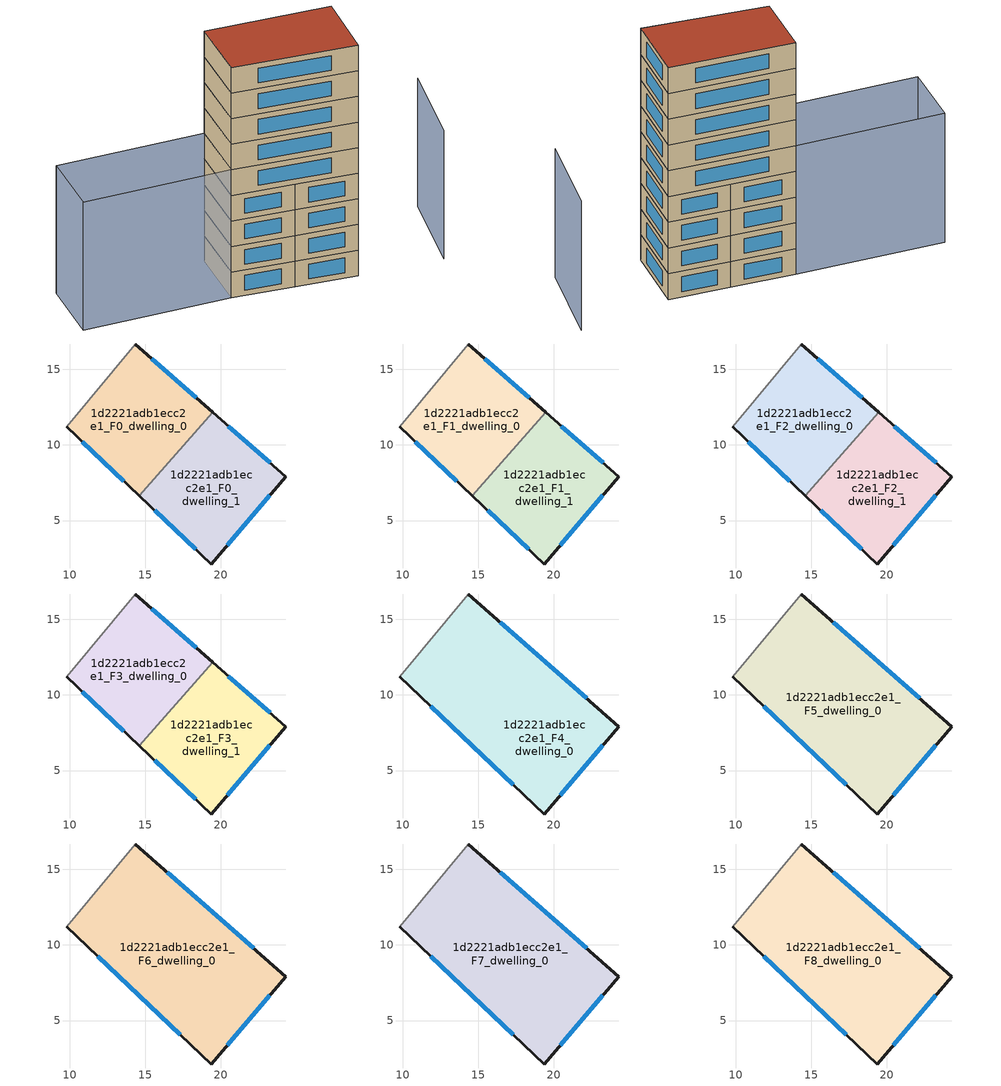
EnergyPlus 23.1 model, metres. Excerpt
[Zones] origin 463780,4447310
1d2221adb1ecc2e1_F0_dwelling_0
 floor ground (EU_floor_Construction): 19.46,12.16 14.6,6.64 9.8,11.19 14.33,16.66 z0
 wall outside (EU_wall_Construction): 19.46,12.16 14.33,16.66 / 9.8,11.19 14.6,6.64 z0:3
 wall adiabatic (EU_wall_Construction): 14.33,16.66 9.8,11.19 z0:3
 wall to 1d2221adb1ecc2e1_F0_dwelling_1 (EU_wall_Construction): 14.6,6.64 19.46,12.16 z0:3
 window (EU_Window_Construction): 18.36,13.12 15.43,15.7 / 10.83,10.21 13.58,7.61 z0.64:2.36
1d2221adb1ecc2e1_F0_dwelling_1
 floor ground (EU_floor_Construction): 24.3,7.9 19.36,2.13 14.6,6.64 19.46,12.16 z0
 wall outside (EU_wall_Construction): 14.6,6.64 19.36,2.13 24.3,7.9 19.46,12.16 z0:3
 window (EU_Window_Construction): 23.26,8.81 20.49,11.24 / 20.41,3.37 23.24,6.67 / 15.62,5.67 18.34,3.1 z0.64:2.36
1d2221adb1ecc2e1_F1_dwelling_0
 floor to 1d2221adb1ecc2e1_F0_dwelling_0 (EU_floor_Construction): 19.46,12.16 14.6,6.64 9.8,11.19 14.33,16.66 z3
 wall outside (EU_wall_Construction): 19.46,12.16 14.33,16.66 / 9.8,11.19 14.6,6.64 z3:6
 wall adiabatic (EU_wall_Construction): 14.33,16.66 9.8,11.19 z3:6
 wall to 1d2221adb1ecc2e1_F1_dwelling_1 (EU_wall_Construction): 14.6,6.64 19.46,12.16 z3:6
 window (EU_Window_Construction): 18.36,13.12 15.43,15.7 / 10.83,10.21 13.58,7.61 z3.64:5.36
1d2221adb1ecc2e1_F1_dwelling_1
 floor to 1d2221adb1ecc2e1_F0_dwelling_1 (EU_floor_Construction): 24.3,7.9 19.36,2.13 14.6,6.64 19.46,12.16 z3
 wall outside (EU_wall_Construction): 14.6,6.64 19.36,2.13 24.3,7.9 19.46,12.16 z3:6
 window (EU_Window_Construction): 23.26,8.81 20.49,11.24 / 20.41,3.37 23.24,6.67 / 15.62,5.67 18.34,3.1 z3.64:5.36
1d2221adb1ecc2e1_F2_dwelling_0
 floor to 1d2221adb1ecc2e1_F1_dwelling_0 (EU_floor_Construction): 19.46,12.16 14.6,6.64 9.8,11.19 14.33,16.66 z6
 wall outside (EU_wall_Construction): 19.46,12.16 14.33,16.66 / 9.8,11.19 14.6,6.64 z6:9
 wall adiabatic (EU_wall_Construction): 14.33,16.66 9.8,11.19 z6:9
 wall to 1d2221adb1ecc2e1_F2_dwelling_1 (EU_wall_Construction): 14.6,6.64 19.46,12.16 z6:9
 window (EU_Window_Construction): 18.36,13.12 15.43,15.7 / 10.83,10.21 13.58,7.61 z6.64:8.36
1d2221adb1ecc2e1_F2_dwelling_1
 floor to 1d2221adb1ecc2e1_F1_dwelling_1 (EU_floor_Construction): 24.3,7.9 19.36,2.13 14.6,6.64 19.46,12.16 z6
 wall outside (EU_wall_Construction): 14.6,6.64 19.36,2.13 24.3,7.9 19.46,12.16 z6:9
 window (EU_Window_Construction): 23.26,8.81 20.49,11.24 / 20.41,3.37 23.24,6.67 / 15.62,5.67 18.34,3.1 z6.64:8.36
1d2221adb1ecc2e1_F3_dwelling_0
 floor to 1d2221adb1ecc2e1_F2_dwelling_0 (EU_floor_Construction): 19.46,12.16 14.6,6.64 9.8,11.19 14.33,16.66 z9
 wall outside (EU_wall_Construction): 19.46,12.16 14.33,16.66 / 9.8,11.19 14.6,6.64 z9:12
 wall adiabatic (EU_wall_Construction): 14.33,16.66 9.8,11.19 z9:12
 wall to 1d2221adb1ecc2e1_F3_dwelling_1 (EU_wall_Construction): 14.6,6.64 19.46,12.16 z9:12
 window (EU_Window_Construction): 18.36,13.12 15.43,15.7 / 10.83,10.21 13.58,7.61 z9.64:11.36
1d2221adb1ecc2e1_F3_dwelling_1
 floor to 1d2221adb1ecc2e1_F2_dwelling_1 (EU_floor_Construction): 24.3,7.9 19.36,2.13 14.6,6.64 19.46,12.16 z9
 wall outside (EU_wall_Construction): 14.6,6.64 19.36,2.13 24.3,7.9 19.46,12.16 z9:12
 window (EU_Window_Construction): 23.26,8.81 20.49,11.24 / 20.41,3.37 23.24,6.67 / 15.62,5.67 18.34,3.1 z9.64:11.36
1d2221adb1ecc2e1_F4_dwelling_0
 floor to 1d2221adb1ecc2e1_F3_dwelling_0 (EU_floor_Construction): 19.46,12.16 14.6,6.64 9.8,11.19 14.33,16.66 z12
 floor to 1d2221adb1ecc2e1_F3_dwelling_1 (EU_floor_Construction): 24.3,7.9 19.36,2.13 14.6,6.64 19.46,12.16 z12
 wall outside (EU_wall_Construction): 9.8,11.19 19.36,2.13 24.3,7.9 14.33,16.66 z12:15
 wall adiabatic (EU_wall_Construction): 14.33,16.66 9.8,11.19 z12:15
 window (EU_Window_Construction): 22.16,9.78 16.47,14.79 / 20.41,3.37 23.24,6.67 / 11.85,9.25 17.31,4.07 z12.64:14.36
1d2221adb1ecc2e1_F5_dwelling_0
 floor to 1d2221adb1ecc2e1_F4_dwelling_0 (EU_floor_Construction): 24.3,7.9 19.36,2.13 9.8,11.19 14.33,16.66 z15
 wall outside (EU_wall_Construction): 9.8,11.19 19.36,2.13 24.3,7.9 14.33,16.66 z15:18
 wall adiabatic (EU_wall_Construction): 14.33,16.66 9.8,11.19 z15:18
 window (EU_Window_Construction): 22.16,9.78 16.47,14.79 / 20.41,3.37 23.24,6.67 / 11.85,9.25 17.31,4.07 z15.64:17.36
1d2221adb1ecc2e1_F6_dwelling_0
 floor to 1d2221adb1ecc2e1_F5_dwelling_0 (EU_floor_Construction): 24.3,7.9 19.36,2.13 9.8,11.19 14.33,16.66 z18
 wall outside (EU_wall_Construction): 9.8,11.19 19.36,2.13 24.3,7.9 14.33,16.66 z18:21
 wall adiabatic (EU_wall_Construction): 14.33,16.66 9.8,11.19 z18:21
 window (EU_Window_Construction): 22.16,9.78 16.47,14.79 / 20.41,3.37 23.24,6.67 / 11.85,9.25 17.31,4.07 z18.64:20.36
1d2221adb1ecc2e1_F7_dwelling_0
 floor to 1d2221adb1ecc2e1_F6_dwelling_0 (EU_floor_Construction): 24.3,7.9 19.36,2.13 9.8,11.19 14.33,16.66 z21
 wall outside (EU_wall_Construction): 9.8,11.19 19.36,2.13 24.3,7.9 14.33,16.66 z21:24
 wall adiabatic (EU_wall_Construction): 14.33,16.66 9.8,11.19 z21:24
 window (EU_Window_Construction): 22.16,9.78 16.47,14.79 / 20.41,3.37 23.24,6.67 / 11.85,9.25 17.31,4.07 z21.64:23.36
1d2221adb1ecc2e1_F8_dwelling_0
 floor to 1d2221adb1ecc2e1_F7_dwelling_0 (EU_floor_Construction): 24.3,7.9 19.36,2.13 9.8,11.19 14.33,16.66 z24
 wall outside (EU_wall_Construction): 9.8,11.19 19.36,2.13 24.3,7.9 14.33,16.66 z24:27
 wall adiabatic (EU_wall_Construction): 14.33,16.66 9.8,11.19 z24:27
 window (EU_Window_Construction): 22.16,9.78 16.47,14.79 / 20.41,3.37 23.24,6.67 / 11.85,9.25 17.31,4.07 z24.64:26.36
 roof outside (EU_roof_Construction): 19.36,2.13 24.3,7.9 14.33,16.66 9.8,11.19 z27
shading: 26.09,-3.73 33.18,3.03 / 9.81,11.18 -2.27,21.15 / -2.27,21.15 2.25,26.63 / 2.25,26.63 14.33,16.66 / 14.33,16.66 9.81,11.18 z0:15
[Building]
EU S2 Campaign: North Axis=0; Terrain=City; Solar Distribution=FullExterior
[Site:Location]
Yerevan-Zvartnots.Intl.AP: Latitude=40.15; Longitude=44.383; Time Zone=4; Elevation=854
[SizingPeriod:WeatherFileDays]
AnnualSizingPeriod: Begin Month=1; Begin Day of Month=1; End Month=12; End Day of Month=31; Day of Week for Start Day=Monday; Use Weather File Daylight Saving Period=No; Use Weather File Rain and Snow Indicators=No
[MATERIAL]
EU_InternalMass_Material: Roughness=MediumRough; Thickness=0.1; Conductivity=1; Density=1800; Specific Heat=900; Thermal Absorptance=0.9; Solar Absorptance=0.7; Visible Absorptance=0.7
[MATERIAL:NOMASS] Roughness=MediumRough; Thermal Absorptance=0.9; Solar Absorptance=0.7; Visible Absorptance=0.7
Name | Thermal Resistance
EU_wall_NoMass | 1.05043
EU_roof_NoMass | 1.45357
EU_floor_NoMass | 0.478065
[WINDOWMATERIAL:SIMPLEGLAZINGSYSTEM]
EU_Window_SimpleGlazing: UFactor=2.5566; Solar Heat Gain Coefficient=0.75; Visible Transmittance=0.75
[CONSTRUCTION]
EU_wall_Construction: EU_wall_NoMass
EU_roof_Construction: EU_roof_NoMass
EU_floor_Construction: EU_floor_NoMass
EU_Window_Construction: EU_Window_SimpleGlazing
EU_InternalMass_Construction: EU_InternalMass_Material
[ZONE] Type=1; Multiplier=1; Ceiling Height=autocalculate; Floor Area=autocalculate; Part of Total Floor Area=Yes
Name | Volume
1d2221adb1ecc2e1_F0_dwelling_0 | 145.549
1d2221adb1ecc2e1_F1_dwelling_0; 1d2221adb1ecc2e1_F2_dwelling_0; 1d2221adb1ecc2e1_F3_dwelling_0 | 145.548
1d2221adb1ecc2e1_F4_dwelling_0 | 291.097
1d2221adb1ecc2e1_F5_dwelling_0; 1d2221adb1ecc2e1_F6_dwelling_0; 1d2221adb1ecc2e1_F7_dwelling_0; 1d2221adb1ecc2e1_F8_dwelling_0 | 291.106
1d2221adb1ecc2e1_F0_dwelling_1; 1d2221adb1ecc2e1_F1_dwelling_1; 1d2221adb1ecc2e1_F2_dwelling_1; 1d2221adb1ecc2e1_F3_dwelling_1 | 145.552
[INTERNALMASS] Construction=EU_InternalMass_Construction
Name | Zone or ZoneList | Surface Area
1d2221adb1ecc2e1_F0_dwelling_0_EU_InternalMass | 1d2221adb1ecc2e1_F0_dwelling_0 | 48.5162
1d2221adb1ecc2e1_F0_dwelling_1_EU_InternalMass | 1d2221adb1ecc2e1_F0_dwelling_1 | 48.5173
1d2221adb1ecc2e1_F1_dwelling_0_EU_InternalMass | 1d2221adb1ecc2e1_F1_dwelling_0 | 48.5162
1d2221adb1ecc2e1_F1_dwelling_1_EU_InternalMass | 1d2221adb1ecc2e1_F1_dwelling_1 | 48.5173
1d2221adb1ecc2e1_F2_dwelling_0_EU_InternalMass | 1d2221adb1ecc2e1_F2_dwelling_0 | 48.5162
1d2221adb1ecc2e1_F2_dwelling_1_EU_InternalMass | 1d2221adb1ecc2e1_F2_dwelling_1 | 48.5173
1d2221adb1ecc2e1_F3_dwelling_0_EU_InternalMass | 1d2221adb1ecc2e1_F3_dwelling_0 | 48.5162
1d2221adb1ecc2e1_F3_dwelling_1_EU_InternalMass | 1d2221adb1ecc2e1_F3_dwelling_1 | 48.5173
1d2221adb1ecc2e1_F4_dwelling_0_EU_InternalMass | 1d2221adb1ecc2e1_F4_dwelling_0 | 97.0355
1d2221adb1ecc2e1_F5_dwelling_0_EU_InternalMass | 1d2221adb1ecc2e1_F5_dwelling_0 | 97.0355
1d2221adb1ecc2e1_F6_dwelling_0_EU_InternalMass | 1d2221adb1ecc2e1_F6_dwelling_0 | 97.0355
1d2221adb1ecc2e1_F7_dwelling_0_EU_InternalMass | 1d2221adb1ecc2e1_F7_dwelling_0 | 97.0355
1d2221adb1ecc2e1_F8_dwelling_0_EU_InternalMass | 1d2221adb1ecc2e1_F8_dwelling_0 | 97.0355
[OTHEREQUIPMENT] Fuel Type=Electricity; Design Level Calculation Method=Watts/Area; Power per Zone Floor Area=1; Fraction Latent=0; Fraction Radiant=0; Fraction Lost=0; Carbon Dioxide Generation Rate=0; EndUse Subcategory=EU_Step8_InternalGains
Name | Zone or ZoneList or Space or SpaceList | Schedule
EU_Step8_InternalGain_1d2221adb1ecc2e1_F0_dwelling_0_f000 | 1d2221adb1ecc2e1_F0_dwelling_0 | EU_Step8_GainSchedule_1d2221adb1ecc2e1_F0_dwelling_0_f000
EU_Step8_InternalGain_1d2221adb1ecc2e1_F0_dwelling_1_f000 | 1d2221adb1ecc2e1_F0_dwelling_1 | EU_Step8_GainSchedule_1d2221adb1ecc2e1_F0_dwelling_1_f000
EU_Step8_InternalGain_1d2221adb1ecc2e1_F1_dwelling_0_f000 | 1d2221adb1ecc2e1_F1_dwelling_0 | EU_Step8_GainSchedule_1d2221adb1ecc2e1_F1_dwelling_0_f000
EU_Step8_InternalGain_1d2221adb1ecc2e1_F1_dwelling_1_f000 | 1d2221adb1ecc2e1_F1_dwelling_1 | EU_Step8_GainSchedule_1d2221adb1ecc2e1_F1_dwelling_1_f000
EU_Step8_InternalGain_1d2221adb1ecc2e1_F2_dwelling_0_f000 | 1d2221adb1ecc2e1_F2_dwelling_0 | EU_Step8_GainSchedule_1d2221adb1ecc2e1_F2_dwelling_0_f000
EU_Step8_InternalGain_1d2221adb1ecc2e1_F2_dwelling_1_f000 | 1d2221adb1ecc2e1_F2_dwelling_1 | EU_Step8_GainSchedule_1d2221adb1ecc2e1_F2_dwelling_1_f000
EU_Step8_InternalGain_1d2221adb1ecc2e1_F3_dwelling_0_f000 | 1d2221adb1ecc2e1_F3_dwelling_0 | EU_Step8_GainSchedule_1d2221adb1ecc2e1_F3_dwelling_0_f000
EU_Step8_InternalGain_1d2221adb1ecc2e1_F3_dwelling_1_f000 | 1d2221adb1ecc2e1_F3_dwelling_1 | EU_Step8_GainSchedule_1d2221adb1ecc2e1_F3_dwelling_1_f000
EU_Step8_InternalGain_1d2221adb1ecc2e1_F4_dwelling_0_f000 | 1d2221adb1ecc2e1_F4_dwelling_0 | EU_Step8_GainSchedule_1d2221adb1ecc2e1_F4_dwelling_0_f000
EU_Step8_InternalGain_1d2221adb1ecc2e1_F5_dwelling_0_f000 | 1d2221adb1ecc2e1_F5_dwelling_0 | EU_Step8_GainSchedule_1d2221adb1ecc2e1_F5_dwelling_0_f000
EU_Step8_InternalGain_1d2221adb1ecc2e1_F6_dwelling_0_f000 | 1d2221adb1ecc2e1_F6_dwelling_0 | EU_Step8_GainSchedule_1d2221adb1ecc2e1_F6_dwelling_0_f000
EU_Step8_InternalGain_1d2221adb1ecc2e1_F7_dwelling_0_f000 | 1d2221adb1ecc2e1_F7_dwelling_0 | EU_Step8_GainSchedule_1d2221adb1ecc2e1_F7_dwelling_0_f000
EU_Step8_InternalGain_1d2221adb1ecc2e1_F8_dwelling_0_f000 | 1d2221adb1ecc2e1_F8_dwelling_0 | EU_Step8_GainSchedule_1d2221adb1ecc2e1_F8_dwelling_0_f000
[ZONEVENTILATION:DESIGNFLOWRATE] Schedule=EU_AlwaysOn; Design Flow Rate Calculation Method=AirChanges/Hour; Air Changes per Hour=0.557805; Ventilation Type=Natural; Fan Pressure Rise=0; Fan Total Efficiency=1; Constant Term Coefficient=1; Temperature Term Coefficient=0; Velocity Term Coefficient=0; Velocity Squared Term Coefficient=0; Minimum Indoor Temperature=-100; Maximum Indoor Temperature=100; Delta Temperature=-100; Minimum Outdoor Temperature=-100; Maximum Outdoor Temperature=100; Maximum Wind Speed=40
Name | Zone or ZoneList or Space or SpaceList
EU_ConstantAir_1d2221adb1ecc2e1_F0_dwelling_0 | 1d2221adb1ecc2e1_F0_dwelling_0
EU_ConstantAir_1d2221adb1ecc2e1_F0_dwelling_1 | 1d2221adb1ecc2e1_F0_dwelling_1
EU_ConstantAir_1d2221adb1ecc2e1_F1_dwelling_0 | 1d2221adb1ecc2e1_F1_dwelling_0
EU_ConstantAir_1d2221adb1ecc2e1_F1_dwelling_1 | 1d2221adb1ecc2e1_F1_dwelling_1
EU_ConstantAir_1d2221adb1ecc2e1_F2_dwelling_0 | 1d2221adb1ecc2e1_F2_dwelling_0
EU_ConstantAir_1d2221adb1ecc2e1_F2_dwelling_1 | 1d2221adb1ecc2e1_F2_dwelling_1
EU_ConstantAir_1d2221adb1ecc2e1_F3_dwelling_0 | 1d2221adb1ecc2e1_F3_dwelling_0
EU_ConstantAir_1d2221adb1ecc2e1_F3_dwelling_1 | 1d2221adb1ecc2e1_F3_dwelling_1
EU_ConstantAir_1d2221adb1ecc2e1_F4_dwelling_0 | 1d2221adb1ecc2e1_F4_dwelling_0
EU_ConstantAir_1d2221adb1ecc2e1_F5_dwelling_0 | 1d2221adb1ecc2e1_F5_dwelling_0
EU_ConstantAir_1d2221adb1ecc2e1_F6_dwelling_0 | 1d2221adb1ecc2e1_F6_dwelling_0
EU_ConstantAir_1d2221adb1ecc2e1_F7_dwelling_0 | 1d2221adb1ecc2e1_F7_dwelling_0
EU_ConstantAir_1d2221adb1ecc2e1_F8_dwelling_0 | 1d2221adb1ecc2e1_F8_dwelling_0
[HVACTEMPLATE:THERMOSTAT] Constant Heating Setpoint=20; Constant Cooling Setpoint=50
EU_HeatOnly_1d2221adb1ecc2e1_F0_dwelling_0; EU_HeatOnly_1d2221adb1ecc2e1_F0_dwelling_1; EU_HeatOnly_1d2221adb1ecc2e1_F1_dwelling_0; EU_HeatOnly_1d2221adb1ecc2e1_F1_dwelling_1; EU_HeatOnly_1d2221adb1ecc2e1_F2_dwelling_0; EU_HeatOnly_1d2221adb1ecc2e1_F2_dwelling_1; EU_HeatOnly_1d2221adb1ecc2e1_F3_dwelling_0; EU_HeatOnly_1d2221adb1ecc2e1_F3_dwelling_1; EU_HeatOnly_1d2221adb1ecc2e1_F4_dwelling_0; EU_HeatOnly_1d2221adb1ecc2e1_F5_dwelling_0; EU_HeatOnly_1d2221adb1ecc2e1_F6_dwelling_0; EU_HeatOnly_1d2221adb1ecc2e1_F7_dwelling_0; EU_HeatOnly_1d2221adb1ecc2e1_F8_dwelling_0
[HVACTEMPLATE:ZONE:IDEALLOADSAIRSYSTEM] System Availability Schedule=EU_AlwaysOn; Maximum Heating Supply Air Temperature=50; Minimum Cooling Supply Air Temperature=13; Maximum Heating Supply Air Humidity Ratio=0.0156; Minimum Cooling Supply Air Humidity Ratio=0.0077; Heating Limit=NoLimit; Cooling Limit=NoLimit; Heating Availability Schedule=EU_AlwaysOn; Cooling Availability Schedule=EU_CoolingOff; Dehumidification Control Type=ConstantSensibleHeatRatio; Cooling Sensible Heat Ratio=0.7; Dehumidification Setpoint=60; Humidification Control Type=None; Humidification Setpoint=30; Outdoor Air Method=None; Outdoor Air Flow Rate per Person=0.00944; Outdoor Air Flow Rate per Zone Floor Area=0; Outdoor Air Flow Rate per Zone=0; Demand Controlled Ventilation Type=None; Outdoor Air Economizer Type=NoEconomizer; Heat Recovery Type=None; Sensible Heat Recovery Effectiveness=0.7; Latent Heat Recovery Effectiveness=0.65
Name | Template Thermostat
1d2221adb1ecc2e1_F0_dwelling_0 | EU_HeatOnly_1d2221adb1ecc2e1_F0_dwelling_0
1d2221adb1ecc2e1_F0_dwelling_1 | EU_HeatOnly_1d2221adb1ecc2e1_F0_dwelling_1
1d2221adb1ecc2e1_F1_dwelling_0 | EU_HeatOnly_1d2221adb1ecc2e1_F1_dwelling_0
1d2221adb1ecc2e1_F1_dwelling_1 | EU_HeatOnly_1d2221adb1ecc2e1_F1_dwelling_1
1d2221adb1ecc2e1_F2_dwelling_0 | EU_HeatOnly_1d2221adb1ecc2e1_F2_dwelling_0
1d2221adb1ecc2e1_F2_dwelling_1 | EU_HeatOnly_1d2221adb1ecc2e1_F2_dwelling_1
1d2221adb1ecc2e1_F3_dwelling_0 | EU_HeatOnly_1d2221adb1ecc2e1_F3_dwelling_0
1d2221adb1ecc2e1_F3_dwelling_1 | EU_HeatOnly_1d2221adb1ecc2e1_F3_dwelling_1
1d2221adb1ecc2e1_F4_dwelling_0 | EU_HeatOnly_1d2221adb1ecc2e1_F4_dwelling_0
1d2221adb1ecc2e1_F5_dwelling_0 | EU_HeatOnly_1d2221adb1ecc2e1_F5_dwelling_0
1d2221adb1ecc2e1_F6_dwelling_0 | EU_HeatOnly_1d2221adb1ecc2e1_F6_dwelling_0
1d2221adb1ecc2e1_F7_dwelling_0 | EU_HeatOnly_1d2221adb1ecc2e1_F7_dwelling_0
1d2221adb1ecc2e1_F8_dwelling_0 | EU_HeatOnly_1d2221adb1ecc2e1_F8_dwelling_0
[SIZING:ZONE] Zone Cooling Design Supply Air Temperature Input Method=SupplyAirTemperature; Zone Cooling Design Supply Air Temperature=13; Zone Heating Design Supply Air Temperature Input Method=SupplyAirTemperature; Zone Heating Design Supply Air Temperature=50; Zone Cooling Design Supply Air Humidity Ratio=0.008; Zone Heating Design Supply Air Humidity Ratio=0.008; Cooling Design Air Flow Method=DesignDay; Cooling Design Air Flow Rate=0; Cooling Minimum Air Flow per Zone Floor Area=0.000762; Cooling Minimum Air Flow=0; Cooling Minimum Air Flow Fraction=0.2; Heating Design Air Flow Method=DesignDay; Heating Design Air Flow Rate=0; Heating Maximum Air Flow per Zone Floor Area=0.002032; Heating Maximum Air Flow=0.141576; Heating Maximum Air Flow Fraction=0.3; Account for Dedicated Outdoor Air System=No; Dedicated Outdoor Air System Control Strategy=NeutralSupplyAir; Dedicated Outdoor Air Low Setpoint Temperature for Design=autosize; Dedicated Outdoor Air High Setpoint Temperature for Design=autosize; Zone Load Sizing Method=Sensible Load Only No Latent Load; Zone Latent Cooling Design Supply Air Humidity Ratio Input Method=HumidityRatioDifference; Zone Cooling Design Supply Air Humidity Ratio Difference=0.005; Zone Latent Heating Design Supply Air Humidity Ratio Input Method=HumidityRatioDifference; Zone Humidification Design Supply Air Humidity Ratio Difference=0.005
1d2221adb1ecc2e1_F0_dwelling_0; 1d2221adb1ecc2e1_F0_dwelling_1; 1d2221adb1ecc2e1_F1_dwelling_0; 1d2221adb1ecc2e1_F1_dwelling_1; 1d2221adb1ecc2e1_F2_dwelling_0; 1d2221adb1ecc2e1_F2_dwelling_1; 1d2221adb1ecc2e1_F3_dwelling_0; 1d2221adb1ecc2e1_F3_dwelling_1; 1d2221adb1ecc2e1_F4_dwelling_0; 1d2221adb1ecc2e1_F5_dwelling_0; 1d2221adb1ecc2e1_F6_dwelling_0; 1d2221adb1ecc2e1_F7_dwelling_0; 1d2221adb1ecc2e1_F8_dwelling_0
[SCHEDULE:CONSTANT]
Name | Hourly Value
EU_AlwaysOn | 1
EU_CoolingOff | 0
[SCHEDULE:FILE] Column Number=1; Rows to Skip at Top=0; Number of Hours of Data=8760; Column Separator=Comma; Interpolate to Timestep=No; Minutes per Item=60; Adjust Schedule for Daylight Savings=Yes
Name | File
EU_Step8_GainSchedule_1d2221adb1ecc2e1_F0_dwelling_0_f000 | ../../schedules/1d2221adb1ecc2e1/1d2221adb1ecc2e1_F0_dwelling_0_f000_gain.csv
EU_Step8_GainSchedule_1d2221adb1ecc2e1_F0_dwelling_1_f000 | ../../schedules/1d2221adb1ecc2e1/1d2221adb1ecc2e1_F0_dwelling_1_f000_gain.csv
EU_Step8_GainSchedule_1d2221adb1ecc2e1_F1_dwelling_0_f000 | ../../schedules/1d2221adb1ecc2e1/1d2221adb1ecc2e1_F1_dwelling_0_f000_gain.csv
EU_Step8_GainSchedule_1d2221adb1ecc2e1_F1_dwelling_1_f000 | ../../schedules/1d2221adb1ecc2e1/1d2221adb1ecc2e1_F1_dwelling_1_f000_gain.csv
EU_Step8_GainSchedule_1d2221adb1ecc2e1_F2_dwelling_0_f000 | ../../schedules/1d2221adb1ecc2e1/1d2221adb1ecc2e1_F2_dwelling_0_f000_gain.csv
EU_Step8_GainSchedule_1d2221adb1ecc2e1_F2_dwelling_1_f000 | ../../schedules/1d2221adb1ecc2e1/1d2221adb1ecc2e1_F2_dwelling_1_f000_gain.csv
EU_Step8_GainSchedule_1d2221adb1ecc2e1_F3_dwelling_0_f000 | ../../schedules/1d2221adb1ecc2e1/1d2221adb1ecc2e1_F3_dwelling_0_f000_gain.csv
EU_Step8_GainSchedule_1d2221adb1ecc2e1_F3_dwelling_1_f000 | ../../schedules/1d2221adb1ecc2e1/1d2221adb1ecc2e1_F3_dwelling_1_f000_gain.csv
EU_Step8_GainSchedule_1d2221adb1ecc2e1_F4_dwelling_0_f000 | ../../schedules/1d2221adb1ecc2e1/1d2221adb1ecc2e1_F4_dwelling_0_f000_gain.csv
EU_Step8_GainSchedule_1d2221adb1ecc2e1_F5_dwelling_0_f000 | ../../schedules/1d2221adb1ecc2e1/1d2221adb1ecc2e1_F5_dwelling_0_f000_gain.csv
EU_Step8_GainSchedule_1d2221adb1ecc2e1_F6_dwelling_0_f000 | ../../schedules/1d2221adb1ecc2e1/1d2221adb1ecc2e1_F6_dwelling_0_f000_gain.csv
EU_Step8_GainSchedule_1d2221adb1ecc2e1_F7_dwelling_0_f000 | ../../schedules/1d2221adb1ecc2e1/1d2221adb1ecc2e1_F7_dwelling_0_f000_gain.csv
EU_Step8_GainSchedule_1d2221adb1ecc2e1_F8_dwelling_0_f000 | ../../schedules/1d2221adb1ecc2e1/1d2221adb1ecc2e1_F8_dwelling_0_f000_gain.csv
